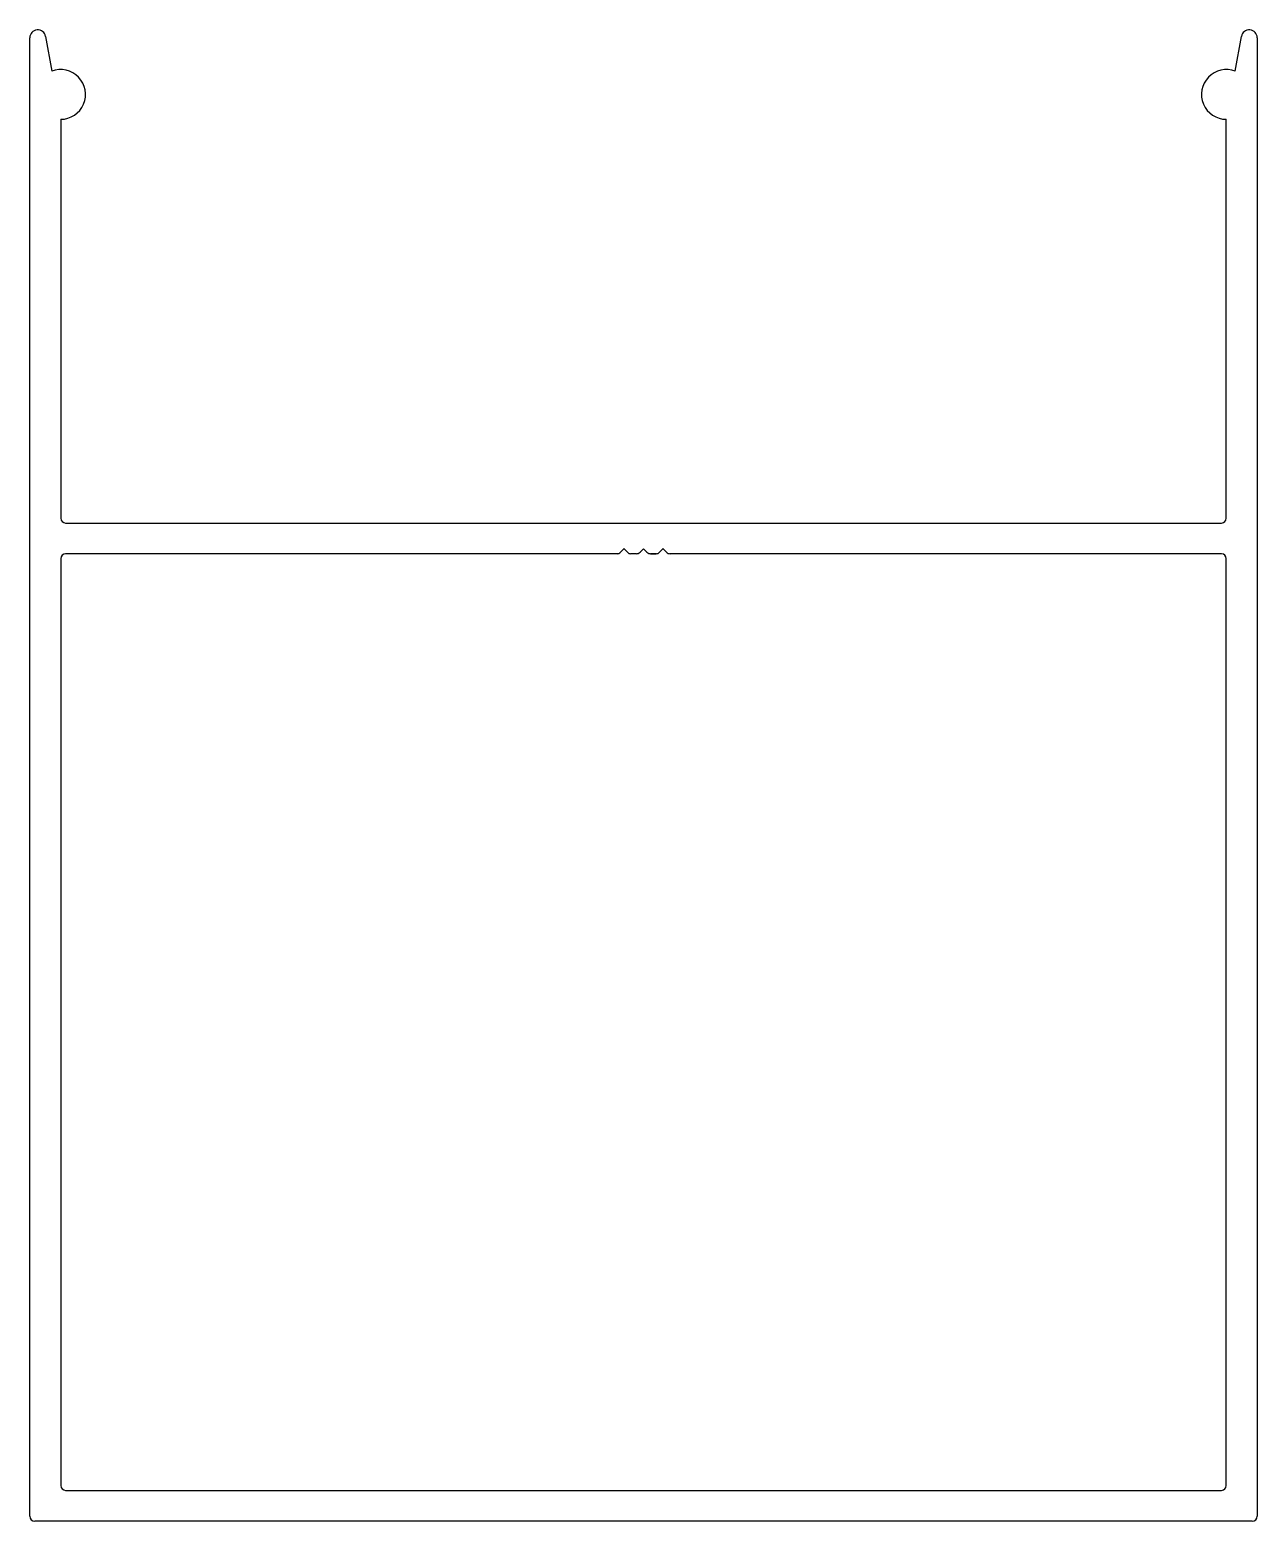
# Model space of a CAD drawing. Extents: x -30.8 to 31.9, y 1.2 to 77.4.
import ezdxf

# ---------------------------------------------------------------- set-up
doc = ezdxf.new("R2010")
doc.units = 0
doc.layers.get('0').update_dxf_attribs({"linetype": 'CONTINUOUS'})
doc.layers.add('1', color=7, linetype='CONTINUOUS')

msp = doc.modelspace()

# ---------------------------------------------------------------- linework, layer by layer
at = {"color": 7}
for p, q in [((-29.251, 50.375), (-29.251, 3.019)), ((-0.836, 50.625), (-29.001, 50.625)), ((-0.488, 50.869), (-0.659, 50.698)), ((-0.306, 50.698), (-0.477, 50.869)), ((0.164, 50.625), (-0.129, 50.625)), ((0.512, 50.869), (0.341, 50.698)), ((0.694, 50.698), (0.523, 50.869)), ((1.164, 50.625), (0.871, 50.625)), ((0.871, 50.625), (1.164, 50.625)), ((1.164, 50.625), (0.871, 50.625)), ((0.871, 50.625), (1.164, 50.625)), ((1.164, 50.625), (0.871, 50.625)), ((1.512, 50.869), (1.341, 50.698)), ((1.694, 50.698), (1.523, 50.869)), ((30.036, 50.625), (1.871, 50.625)), ((1.871, 50.625), (1.871, 50.625)), ((1.871, 50.625), (1.871, 50.625)), ((30.286, 3.019), (30.286, 50.375)), ((-29.001, 2.769), (30.036, 2.769))]:
    msp.add_line(p, q, dxfattribs=at)
for centre, radius, start, end in [((-29.001, 50.375), 0.25, 90, 180), ((-0.836, 50.875), 0.25, 270, 315), ((-0.483, 50.863), 0.008, 45, 135), ((-0.129, 50.875), 0.25, 225, 270), ((0.164, 50.875), 0.25, 270, 315), ((0.517, 50.863), 0.008, 45, 135), ((0.871, 50.875), 0.25, 225, 270), ((1.164, 50.875), 0.25, 270, 315), ((1.517, 50.863), 0.008, 45, 135), ((1.871, 50.875), 0.25, 225, 270), ((30.036, 50.375), 0.25, 0, 90), ((-29.001, 3.019), 0.25, 180, 270), ((30.036, 3.019), 0.25, 270, 0)]:
    msp.add_arc(centre, radius, start, end, dxfattribs=at)
at = {"layer": '1', "color": 7, "linetype": 'CONTINUOUS'}
for p, q in [((-30.826, 1.445), (-30.826, 76.988)), ((-30.02, 77.059), (-29.706, 75.279)), ((30.74, 75.279), (31.054, 77.059)), ((31.861, 76.988), (31.861, 1.445)), ((-29.251, 72.823), (-29.251, 52.445)), ((30.286, 52.445), (30.286, 72.823)), ((-29.001, 52.195), (30.036, 52.195)), ((31.611, 1.195), (-30.576, 1.195)), ((31.611, 1.195), (-30.576, 1.195))]:
    msp.add_line(p, q, dxfattribs=at)
for centre, radius, start, end in [((-30.42, 76.988), 0.406, 10.00113, 180.0011), ((31.455, 76.988), 0.406, 359.9989, 169.99887), ((-29.251, 74.093), 1.27, 270.00003, 110.95895), ((30.286, 74.093), 1.27, 69.04105, 269.99997), ((-29.001, 52.445), 0.25, 180, 270), ((30.036, 52.445), 0.25, 270, 0), ((-30.576, 1.445), 0.25, 180, 270), ((31.611, 1.445), 0.25, 270, 0)]:
    msp.add_arc(centre, radius, start, end, dxfattribs=at)

doc.saveas('drawing.dxf')
